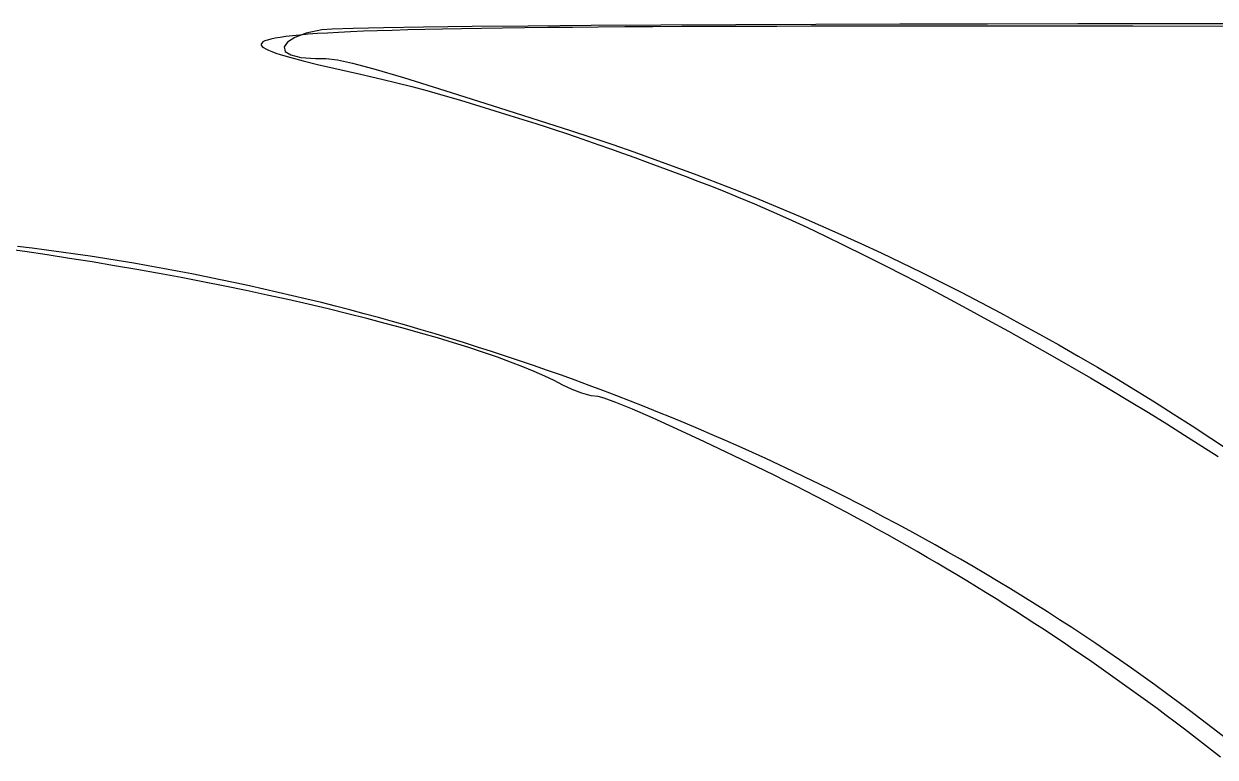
# Model space of a CAD drawing. Header units: inches. Extents: x -14 to 338, y 0 to 125.
# Drawn here: x 23.081 to 24.872, y 57.705 to 58.808 of the extents above; entities that cross this region are included whole.
import ezdxf

# ---------------------------------------------------------------- set-up
doc = ezdxf.new("R2010")
doc.units = ezdxf.units.IN
doc.layers.add('Bottom Overlay', color=54, linetype='Continuous')
doc.layers.add('Top Overlay', color=2, linetype='Continuous')

# ---------------------------------------------------------------- blocks, each defined once
blk = doc.blocks.new('IMPORTED_IMAGE_B_2')
at = {"layer": 'Bottom Overlay'}
for p, q in [((12.0408, -6.0529), (11.9049, -6.0531)), ((12.1799, -6.0528), (12.0408, -6.0529)), ((12.0408, -6.0529), (12.0408, -6.0529)), ((12.3209, -6.0527), (12.1799, -6.0528)), ((12.1799, -6.0528), (12.1799, -6.0528)), ((10.8807, -6.067), (10.8634, -6.0734)), ((10.9041, -6.0618), (10.8807, -6.067)), ((10.8807, -6.067), (10.8807, -6.067)), ((10.9196, -6.0606), (10.9041, -6.0618)), ((10.9041, -6.0618), (10.9041, -6.0618)), ((10.951, -6.0596), (10.9196, -6.0606)), ((10.9196, -6.0606), (10.9196, -6.0606)), ((10.9972, -6.0586), (10.951, -6.0596)), ((10.951, -6.0596), (10.951, -6.0596)), ((11.0572, -6.0576), (10.9972, -6.0586)), ((10.9972, -6.0586), (10.9972, -6.0586)), ((11.1299, -6.0568), (11.0572, -6.0576)), ((11.0572, -6.0576), (11.0572, -6.0576)), ((11.2143, -6.0561), (11.1299, -6.0568)), ((11.1299, -6.0568), (11.1299, -6.0568)), ((11.3092, -6.0554), (11.2143, -6.0561)), ((11.2143, -6.0561), (11.2143, -6.0561)), ((11.4136, -6.0548), (11.3092, -6.0554)), ((11.3092, -6.0554), (11.3092, -6.0554)), ((11.5264, -6.0542), (11.4136, -6.0548)), ((11.4136, -6.0548), (11.4136, -6.0548)), ((11.6466, -6.0538), (11.5264, -6.0542)), ((11.5264, -6.0542), (11.5264, -6.0542)), ((11.7731, -6.0534), (11.6466, -6.0538)), ((11.6466, -6.0538), (11.6466, -6.0538)), ((11.9049, -6.0531), (11.7731, -6.0534)), ((11.7731, -6.0534), (11.7731, -6.0534)), ((11.9049, -6.0531), (11.9049, -6.0531)), ((10.8523, -6.0805), (10.8475, -6.0876)), ((10.8475, -6.0876), (10.8475, -6.0876)), ((10.8475, -6.0876), (10.8492, -6.0942)), ((10.8634, -6.0734), (10.8523, -6.0805)), ((10.8523, -6.0805), (10.8523, -6.0805)), ((10.8634, -6.0734), (10.8634, -6.0734)), ((10.8492, -6.0942), (10.8492, -6.0942)), ((10.8492, -6.0942), (10.8575, -6.0996)), ((10.8575, -6.0996), (10.8575, -6.0996)), ((10.8575, -6.0996), (10.8725, -6.1033)), ((10.8725, -6.1033), (10.8725, -6.1033)), ((10.8725, -6.1033), (10.8944, -6.1047)), ((10.8944, -6.1047), (10.8944, -6.1047)), ((10.8944, -6.1047), (10.9103, -6.1051)), ((10.9103, -6.1051), (10.9103, -6.1051)), ((10.9103, -6.1051), (10.9277, -6.1071)), ((10.9277, -6.1071), (10.9277, -6.1071)), ((10.9277, -6.1071), (10.9504, -6.1118)), ((10.9504, -6.1118), (10.9504, -6.1118)), ((10.9504, -6.1118), (10.9823, -6.1203)), ((10.9823, -6.1203), (10.9823, -6.1203)), ((10.9823, -6.1203), (11.0271, -6.1336)), ((11.0271, -6.1336), (11.0271, -6.1336)), ((11.0271, -6.1336), (11.0888, -6.1528)), ((11.0888, -6.1528), (11.0888, -6.1528)), ((11.0888, -6.1528), (11.1711, -6.179)), ((11.1711, -6.179), (11.1711, -6.179)), ((11.1711, -6.179), (11.2779, -6.2133)), ((11.2779, -6.2133), (11.2779, -6.2133)), ((11.2779, -6.2133), (11.3098, -6.2237)), ((11.3098, -6.2237), (11.3098, -6.2237)), ((11.3098, -6.2237), (11.3416, -6.2344)), ((11.3416, -6.2344), (11.3416, -6.2344)), ((11.3416, -6.2344), (11.3733, -6.2454)), ((11.3733, -6.2454), (11.3733, -6.2454)), ((11.3733, -6.2454), (11.4049, -6.2566)), ((11.4049, -6.2566), (11.4049, -6.2566)), ((11.4049, -6.2566), (11.4364, -6.2681)), ((11.4364, -6.2681), (11.4364, -6.2681)), ((11.4364, -6.2681), (11.4678, -6.2798)), ((11.4678, -6.2798), (11.4678, -6.2798)), ((11.4678, -6.2798), (11.499, -6.2918)), ((11.499, -6.2918), (11.499, -6.2918)), ((11.499, -6.2918), (11.5302, -6.3041)), ((11.5302, -6.3041), (11.5302, -6.3041)), ((11.5302, -6.3041), (11.5612, -6.3167)), ((11.5612, -6.3167), (11.5612, -6.3167)), ((11.5612, -6.3167), (11.5922, -6.3295)), ((11.5922, -6.3295), (11.5922, -6.3295)), ((11.5922, -6.3295), (11.623, -6.3425)), ((11.623, -6.3425), (11.623, -6.3425)), ((11.623, -6.3425), (11.6536, -6.3559)), ((11.6536, -6.3559), (11.6536, -6.3559)), ((11.6536, -6.3559), (11.6842, -6.3694)), ((11.6842, -6.3694), (11.6842, -6.3694)), ((11.6842, -6.3694), (11.7146, -6.3833)), ((10.4685, -6.3901), (10.4467, -6.3874)), ((10.4904, -6.393), (10.4685, -6.3901)), ((10.4685, -6.3901), (10.4685, -6.3901)), ((10.5123, -6.396), (10.4904, -6.393)), ((10.4904, -6.393), (10.4904, -6.393)), ((11.7146, -6.3833), (11.7146, -6.3833)), ((11.7146, -6.3833), (11.745, -6.3974)), ((10.5341, -6.3991), (10.5123, -6.396)), ((10.5123, -6.396), (10.5123, -6.396)), ((10.556, -6.4024), (10.5341, -6.3991)), ((10.5341, -6.3991), (10.5341, -6.3991)), ((10.5778, -6.4058), (10.556, -6.4024)), ((10.556, -6.4024), (10.556, -6.4024)), ((10.5997, -6.4093), (10.5778, -6.4058)), ((10.5778, -6.4058), (10.5778, -6.4058)), ((10.6215, -6.4129), (10.5997, -6.4093)), ((10.5997, -6.4093), (10.5997, -6.4093)), ((11.745, -6.3974), (11.745, -6.3974)), ((11.745, -6.3974), (11.7751, -6.4117)), ((10.6433, -6.4167), (10.6215, -6.4129)), ((10.6215, -6.4129), (10.6215, -6.4129)), ((10.6651, -6.4206), (10.6433, -6.4167)), ((10.6433, -6.4167), (10.6433, -6.4167)), ((10.6868, -6.4247), (10.6651, -6.4206)), ((10.6651, -6.4206), (10.6651, -6.4206)), ((10.7086, -6.4289), (10.6868, -6.4247)), ((10.6868, -6.4247), (10.6868, -6.4247)), ((10.7303, -6.4332), (10.7086, -6.4289)), ((10.7086, -6.4289), (10.7086, -6.4289)), ((11.7751, -6.4117), (11.7751, -6.4117)), ((11.7751, -6.4117), (11.8052, -6.4264)), ((11.8052, -6.4264), (11.8052, -6.4264)), ((11.8052, -6.4264), (11.8352, -6.4412)), ((10.752, -6.4376), (10.7303, -6.4332)), ((10.7303, -6.4332), (10.7303, -6.4332)), ((10.7737, -6.4421), (10.752, -6.4376)), ((10.752, -6.4376), (10.752, -6.4376)), ((10.7954, -6.4468), (10.7737, -6.4421)), ((10.7737, -6.4421), (10.7737, -6.4421)), ((10.817, -6.4516), (10.7954, -6.4468)), ((10.7954, -6.4468), (10.7954, -6.4468)), ((11.8352, -6.4412), (11.8352, -6.4412)), ((11.8352, -6.4412), (11.865, -6.4563)), ((10.8387, -6.4566), (10.817, -6.4516)), ((10.817, -6.4516), (10.817, -6.4516)), ((10.8603, -6.4616), (10.8387, -6.4566)), ((10.8387, -6.4566), (10.8387, -6.4566)), ((10.8818, -6.4668), (10.8603, -6.4616)), ((10.8603, -6.4616), (10.8603, -6.4616)), ((11.865, -6.4563), (11.865, -6.4563)), ((11.865, -6.4563), (11.8947, -6.4717)), ((10.9034, -6.4721), (10.8818, -6.4668)), ((10.8818, -6.4668), (10.8818, -6.4668)), ((10.9249, -6.4776), (10.9034, -6.4721)), ((10.9034, -6.4721), (10.9034, -6.4721)), ((10.9464, -6.4831), (10.9249, -6.4776)), ((10.9249, -6.4776), (10.9249, -6.4776)), ((11.8947, -6.4717), (11.8947, -6.4717)), ((11.8947, -6.4717), (11.9242, -6.4873)), ((10.9678, -6.4888), (10.9464, -6.4831)), ((10.9464, -6.4831), (10.9464, -6.4831)), ((10.9892, -6.4946), (10.9678, -6.4888)), ((10.9678, -6.4888), (10.9678, -6.4888)), ((11.0106, -6.5006), (10.9892, -6.4946)), ((10.9892, -6.4946), (10.9892, -6.4946)), ((11.032, -6.5066), (11.0106, -6.5006)), ((11.0106, -6.5006), (11.0106, -6.5006)), ((11.9242, -6.4873), (11.9242, -6.4873)), ((11.9242, -6.4873), (11.9536, -6.5032)), ((11.0533, -6.5128), (11.032, -6.5066)), ((11.032, -6.5066), (11.032, -6.5066)), ((11.0746, -6.5191), (11.0533, -6.5128)), ((11.0533, -6.5128), (11.0533, -6.5128)), ((11.9536, -6.5032), (11.9536, -6.5032)), ((11.9536, -6.5032), (11.9829, -6.5194)), ((11.0958, -6.5256), (11.0746, -6.5191)), ((11.0746, -6.5191), (11.0746, -6.5191)), ((11.117, -6.5321), (11.0958, -6.5256)), ((11.0958, -6.5256), (11.0958, -6.5256)), ((11.1382, -6.5388), (11.117, -6.5321)), ((11.117, -6.5321), (11.117, -6.5321)), ((11.9829, -6.5194), (11.9829, -6.5194)), ((11.9829, -6.5194), (12.0121, -6.5357)), ((12.0121, -6.5357), (12.0121, -6.5357)), ((12.0121, -6.5357), (12.0411, -6.5524)), ((11.1593, -6.5456), (11.1382, -6.5388)), ((11.1382, -6.5388), (11.1382, -6.5388)), ((11.1804, -6.5525), (11.1593, -6.5456)), ((11.1593, -6.5456), (11.1593, -6.5456)), ((11.2015, -6.5596), (11.1804, -6.5525)), ((11.1804, -6.5525), (11.1804, -6.5525)), ((12.0411, -6.5524), (12.0411, -6.5524)), ((12.0411, -6.5524), (12.07, -6.5692)), ((11.2224, -6.5667), (11.2015, -6.5596)), ((11.2015, -6.5596), (11.2015, -6.5596)), ((11.2434, -6.574), (11.2224, -6.5667)), ((11.2224, -6.5667), (11.2224, -6.5667)), ((12.07, -6.5692), (12.07, -6.5692)), ((12.07, -6.5692), (12.0987, -6.5864)), ((11.2643, -6.5814), (11.2434, -6.574)), ((11.2434, -6.574), (11.2434, -6.574)), ((11.2852, -6.5889), (11.2643, -6.5814)), ((11.2643, -6.5814), (11.2643, -6.5814)), ((11.306, -6.5966), (11.2852, -6.5889)), ((11.2852, -6.5889), (11.2852, -6.5889)), ((12.0987, -6.5864), (12.0987, -6.5864)), ((12.0987, -6.5864), (12.1273, -6.6037)), ((11.3267, -6.6043), (11.306, -6.5966)), ((11.306, -6.5966), (11.306, -6.5966)), ((11.3474, -6.6122), (11.3267, -6.6043)), ((11.3267, -6.6043), (11.3267, -6.6043)), ((12.1273, -6.6037), (12.1273, -6.6037)), ((12.1273, -6.6037), (12.1558, -6.6214)), ((11.3681, -6.6202), (11.3474, -6.6122)), ((11.3474, -6.6122), (11.3474, -6.6122)), ((11.3887, -6.6283), (11.3681, -6.6202)), ((11.3681, -6.6202), (11.3681, -6.6202)), ((12.1558, -6.6214), (12.1558, -6.6214)), ((12.1558, -6.6214), (12.1841, -6.6392)), ((11.4092, -6.6366), (11.3887, -6.6283)), ((11.3887, -6.6283), (11.3887, -6.6283)), ((11.4297, -6.6449), (11.4092, -6.6366)), ((11.4092, -6.6366), (11.4092, -6.6366)), ((12.1841, -6.6392), (12.1841, -6.6392)), ((12.1841, -6.6392), (12.2123, -6.6573)), ((11.4502, -6.6534), (11.4297, -6.6449)), ((11.4297, -6.6449), (11.4297, -6.6449)), ((11.4705, -6.662), (11.4502, -6.6534)), ((11.4502, -6.6534), (11.4502, -6.6534)), ((12.2123, -6.6573), (12.2123, -6.6573)), ((12.2123, -6.6573), (12.2404, -6.6757)), ((11.4909, -6.6707), (11.4705, -6.662)), ((11.4705, -6.662), (11.4705, -6.662)), ((11.5111, -6.6795), (11.4909, -6.6707)), ((11.4909, -6.6707), (11.4909, -6.6707)), ((11.5313, -6.6885), (11.5111, -6.6795)), ((11.5111, -6.6795), (11.5111, -6.6795)), ((12.2404, -6.6757), (12.2404, -6.6757)), ((12.2404, -6.6757), (12.2683, -6.6943)), ((11.5515, -6.6975), (11.5313, -6.6885)), ((11.5313, -6.6885), (11.5313, -6.6885)), ((11.5715, -6.7067), (11.5515, -6.6975)), ((11.5515, -6.6975), (11.5515, -6.6975)), ((11.5915, -6.716), (11.5715, -6.7067)), ((11.5715, -6.7067), (11.5715, -6.7067)), ((11.6115, -6.7254), (11.5915, -6.716)), ((11.5915, -6.716), (11.5915, -6.716)), ((11.6313, -6.7349), (11.6115, -6.7254)), ((11.6115, -6.7254), (11.6115, -6.7254)), ((11.6512, -6.7446), (11.6313, -6.7349)), ((11.6313, -6.7349), (11.6313, -6.7349)), ((11.6709, -6.7543), (11.6512, -6.7446)), ((11.6512, -6.7446), (11.6512, -6.7446)), ((11.6906, -6.7642), (11.6709, -6.7543)), ((11.6709, -6.7543), (11.6709, -6.7543)), ((11.7102, -6.7742), (11.6906, -6.7642)), ((11.6906, -6.7642), (11.6906, -6.7642)), ((11.7297, -6.7843), (11.7102, -6.7742)), ((11.7102, -6.7742), (11.7102, -6.7742)), ((11.7491, -6.7945), (11.7297, -6.7843)), ((11.7297, -6.7843), (11.7297, -6.7843)), ((11.7685, -6.8048), (11.7491, -6.7945)), ((11.7491, -6.7945), (11.7491, -6.7945)), ((11.7878, -6.8152), (11.7685, -6.8048)), ((11.7685, -6.8048), (11.7685, -6.8048)), ((11.807, -6.8257), (11.7878, -6.8152)), ((11.7878, -6.8152), (11.7878, -6.8152)), ((11.8262, -6.8364), (11.807, -6.8257)), ((11.807, -6.8257), (11.807, -6.8257)), ((11.8453, -6.8472), (11.8262, -6.8364)), ((11.8262, -6.8364), (11.8262, -6.8364)), ((11.8642, -6.858), (11.8453, -6.8472)), ((11.8453, -6.8472), (11.8453, -6.8472)), ((11.8832, -6.869), (11.8642, -6.858)), ((11.8642, -6.858), (11.8642, -6.858)), ((11.902, -6.8801), (11.8832, -6.869)), ((11.8832, -6.869), (11.8832, -6.869)), ((11.9207, -6.8913), (11.902, -6.8801)), ((11.902, -6.8801), (11.902, -6.8801)), ((11.9394, -6.9027), (11.9207, -6.8913)), ((11.9207, -6.8913), (11.9207, -6.8913)), ((11.9579, -6.9141), (11.9394, -6.9027)), ((11.9394, -6.9027), (11.9394, -6.9027)), ((11.9764, -6.9256), (11.9579, -6.9141)), ((11.9579, -6.9141), (11.9579, -6.9141)), ((11.9948, -6.9373), (11.9764, -6.9256)), ((11.9764, -6.9256), (11.9764, -6.9256)), ((12.0131, -6.949), (11.9948, -6.9373)), ((11.9948, -6.9373), (11.9948, -6.9373)), ((12.0314, -6.9609), (12.0131, -6.949)), ((12.0131, -6.949), (12.0131, -6.949)), ((12.0495, -6.9729), (12.0314, -6.9609)), ((12.0314, -6.9609), (12.0314, -6.9609)), ((12.0675, -6.9849), (12.0495, -6.9729)), ((12.0495, -6.9729), (12.0495, -6.9729)), ((12.0855, -6.9971), (12.0675, -6.9849)), ((12.0675, -6.9849), (12.0675, -6.9849)), ((12.1033, -7.0094), (12.0855, -6.9971)), ((12.0855, -6.9971), (12.0855, -6.9971)), ((12.121, -7.0218), (12.1033, -7.0094)), ((12.1033, -7.0094), (12.1033, -7.0094)), ((12.1387, -7.0343), (12.121, -7.0218)), ((12.121, -7.0218), (12.121, -7.0218)), ((12.1563, -7.047), (12.1387, -7.0343)), ((12.1387, -7.0343), (12.1387, -7.0343)), ((12.1737, -7.0597), (12.1563, -7.047)), ((12.1563, -7.047), (12.1563, -7.047)), ((12.1911, -7.0725), (12.1737, -7.0597)), ((12.1737, -7.0597), (12.1737, -7.0597)), ((12.2083, -7.0854), (12.1911, -7.0725)), ((12.1911, -7.0725), (12.1911, -7.0725)), ((12.2255, -7.0985), (12.2083, -7.0854)), ((12.2083, -7.0854), (12.2083, -7.0854)), ((12.2425, -7.1116), (12.2255, -7.0985)), ((12.2255, -7.0985), (12.2255, -7.0985)), ((12.2703, -7.1332), (12.2425, -7.1116)), ((12.2425, -7.1116), (12.2425, -7.1116))]:
    blk.add_line(p, q, dxfattribs=at)
blk = doc.blocks.new('IMPORTED_IMAGE_B_3')
at = {"layer": 'Top Overlay'}
for p, q in [((10.8601, -6.0707), (10.8502, -6.0719)), ((10.8713, -6.0696), (10.8601, -6.0707)), ((10.8601, -6.0707), (10.8601, -6.0707)), ((10.8838, -6.0685), (10.8713, -6.0696)), ((10.8713, -6.0696), (10.8713, -6.0696)), ((10.8977, -6.0675), (10.8838, -6.0685)), ((10.8838, -6.0685), (10.8838, -6.0685)), ((10.9128, -6.0666), (10.8977, -6.0675)), ((10.8977, -6.0675), (10.8977, -6.0675)), ((10.9293, -6.0657), (10.9128, -6.0666)), ((10.9128, -6.0666), (10.9128, -6.0666)), ((10.9473, -6.0648), (10.9293, -6.0657)), ((10.9293, -6.0657), (10.9293, -6.0657)), ((10.9666, -6.064), (10.9473, -6.0648)), ((10.9473, -6.0648), (10.9473, -6.0648)), ((10.9874, -6.0633), (10.9666, -6.064)), ((10.9666, -6.064), (10.9666, -6.064)), ((11.0097, -6.0626), (10.9874, -6.0633)), ((10.9874, -6.0633), (10.9874, -6.0633)), ((11.0335, -6.0619), (11.0097, -6.0626)), ((11.0097, -6.0626), (11.0097, -6.0626)), ((11.0588, -6.0613), (11.0335, -6.0619)), ((11.0335, -6.0619), (11.0335, -6.0619)), ((11.0856, -6.0607), (11.0588, -6.0613)), ((11.0588, -6.0613), (11.0588, -6.0613)), ((11.114, -6.0602), (11.0856, -6.0607)), ((11.0856, -6.0607), (11.0856, -6.0607)), ((11.1441, -6.0597), (11.114, -6.0602)), ((11.114, -6.0602), (11.114, -6.0602)), ((11.1758, -6.0592), (11.1441, -6.0597)), ((11.1441, -6.0597), (11.1441, -6.0597)), ((11.2091, -6.0588), (11.1758, -6.0592)), ((11.1758, -6.0592), (11.1758, -6.0592)), ((11.2441, -6.0584), (11.2091, -6.0588)), ((11.2091, -6.0588), (11.2091, -6.0588)), ((11.2808, -6.0581), (11.2441, -6.0584)), ((11.2441, -6.0584), (11.2441, -6.0584)), ((11.3193, -6.0578), (11.2808, -6.0581)), ((11.2808, -6.0581), (11.2808, -6.0581)), ((11.3595, -6.0575), (11.3193, -6.0578)), ((11.3193, -6.0578), (11.3193, -6.0578)), ((11.4016, -6.0573), (11.3595, -6.0575)), ((11.3595, -6.0575), (11.3595, -6.0575)), ((11.4454, -6.057), (11.4016, -6.0573)), ((11.4016, -6.0573), (11.4016, -6.0573)), ((11.4911, -6.0569), (11.4454, -6.057)), ((11.4454, -6.057), (11.4454, -6.057)), ((11.5387, -6.0567), (11.4911, -6.0569)), ((11.4911, -6.0569), (11.4911, -6.0569)), ((11.5881, -6.0566), (11.5387, -6.0567)), ((11.5387, -6.0567), (11.5387, -6.0567)), ((11.6395, -6.0565), (11.5881, -6.0566)), ((11.5881, -6.0566), (11.5881, -6.0566)), ((11.6928, -6.0564), (11.6395, -6.0565)), ((11.6395, -6.0565), (11.6395, -6.0565)), ((11.7481, -6.0563), (11.6928, -6.0564)), ((11.6928, -6.0564), (11.6928, -6.0564)), ((11.8054, -6.0563), (11.7481, -6.0563)), ((11.7481, -6.0563), (11.7481, -6.0563)), ((11.8648, -6.0563), (11.8054, -6.0563)), ((11.8054, -6.0563), (11.8054, -6.0563)), ((11.9897, -6.0563), (11.8648, -6.0563)), ((11.8648, -6.0563), (11.8648, -6.0563)), ((12.123, -6.0564), (11.9897, -6.0563)), ((11.9897, -6.0563), (11.9897, -6.0563)), ((12.2649, -6.0566), (12.123, -6.0564)), ((12.123, -6.0564), (12.123, -6.0564)), ((10.8138, -6.0816), (10.813, -6.0833)), ((10.813, -6.0833), (10.813, -6.0833)), ((10.813, -6.0833), (10.8132, -6.085)), ((10.8132, -6.085), (10.8132, -6.085)), ((10.8132, -6.085), (10.8145, -6.0868)), ((10.8156, -6.08), (10.8138, -6.0816)), ((10.8138, -6.0816), (10.8138, -6.0816)), ((10.8145, -6.0868), (10.8145, -6.0868)), ((10.8145, -6.0868), (10.8167, -6.0886)), ((10.8185, -6.0785), (10.8156, -6.08)), ((10.8156, -6.08), (10.8156, -6.08)), ((10.8167, -6.0886), (10.8167, -6.0886)), ((10.8167, -6.0886), (10.8199, -6.0905)), ((10.8225, -6.0771), (10.8185, -6.0785)), ((10.8185, -6.0785), (10.8185, -6.0785)), ((10.8277, -6.0757), (10.8225, -6.0771)), ((10.8225, -6.0771), (10.8225, -6.0771)), ((10.834, -6.0743), (10.8277, -6.0757)), ((10.8277, -6.0757), (10.8277, -6.0757)), ((10.8415, -6.0731), (10.834, -6.0743)), ((10.834, -6.0743), (10.834, -6.0743)), ((10.8502, -6.0719), (10.8415, -6.0731)), ((10.8415, -6.0731), (10.8415, -6.0731)), ((10.8502, -6.0719), (10.8502, -6.0719)), ((10.8199, -6.0905), (10.8199, -6.0905)), ((10.8199, -6.0905), (10.8239, -6.0925)), ((10.8239, -6.0925), (10.8239, -6.0925)), ((10.8239, -6.0925), (10.8289, -6.0946)), ((10.8289, -6.0946), (10.8289, -6.0946)), ((10.8289, -6.0946), (10.8348, -6.0967)), ((10.8348, -6.0967), (10.8348, -6.0967)), ((10.8348, -6.0967), (10.8415, -6.0989)), ((10.8415, -6.0989), (10.8415, -6.0989)), ((10.8415, -6.0989), (10.8573, -6.1035)), ((10.8573, -6.1035), (10.8573, -6.1035)), ((10.8573, -6.1035), (10.8761, -6.1085)), ((10.8761, -6.1085), (10.8761, -6.1085)), ((10.8761, -6.1085), (10.8978, -6.1137)), ((10.8978, -6.1137), (10.8978, -6.1137)), ((10.8978, -6.1137), (10.9221, -6.1193)), ((10.9221, -6.1193), (10.9221, -6.1193)), ((10.9221, -6.1193), (10.9621, -6.1283)), ((10.9621, -6.1283), (10.9621, -6.1283)), ((10.9621, -6.1283), (10.9944, -6.1358)), ((10.9944, -6.1358), (10.9944, -6.1358)), ((10.9944, -6.1358), (11.0171, -6.1413)), ((11.0171, -6.1413), (11.0171, -6.1413)), ((11.0171, -6.1413), (11.0394, -6.1471)), ((11.0394, -6.1471), (11.0394, -6.1471)), ((11.0394, -6.1471), (11.0622, -6.1532)), ((11.0622, -6.1532), (11.0622, -6.1532)), ((11.0622, -6.1532), (11.0862, -6.1601)), ((11.0862, -6.1601), (11.0862, -6.1601)), ((11.0862, -6.1601), (11.1124, -6.1677)), ((11.1124, -6.1677), (11.1124, -6.1677)), ((11.1124, -6.1677), (11.1416, -6.1766)), ((11.1416, -6.1766), (11.1416, -6.1766)), ((11.1416, -6.1766), (11.1865, -6.1904)), ((11.1865, -6.1904), (11.1865, -6.1904)), ((11.1865, -6.1904), (11.2259, -6.2028)), ((11.2259, -6.2028), (11.2259, -6.2028)), ((11.2259, -6.2028), (11.24, -6.2073)), ((11.24, -6.2073), (11.24, -6.2073)), ((11.24, -6.2073), (11.2549, -6.2121)), ((11.2549, -6.2121), (11.2549, -6.2121)), ((11.2549, -6.2121), (11.2705, -6.2173)), ((11.2705, -6.2173), (11.2705, -6.2173)), ((11.2705, -6.2173), (11.2867, -6.2227)), ((11.2867, -6.2227), (11.2867, -6.2227)), ((11.2867, -6.2227), (11.3034, -6.2285)), ((11.3034, -6.2285), (11.3034, -6.2285)), ((11.3034, -6.2285), (11.3206, -6.2345)), ((11.3206, -6.2345), (11.3206, -6.2345)), ((11.3206, -6.2345), (11.3383, -6.2407)), ((11.3383, -6.2407), (11.3383, -6.2407)), ((11.3383, -6.2407), (11.3563, -6.2472)), ((11.3563, -6.2472), (11.3563, -6.2472)), ((11.3563, -6.2472), (11.3747, -6.2538)), ((11.3747, -6.2538), (11.3747, -6.2538)), ((11.3747, -6.2538), (11.3933, -6.2606)), ((11.3933, -6.2606), (11.3933, -6.2606)), ((11.3933, -6.2606), (11.4122, -6.2676)), ((11.4122, -6.2676), (11.4122, -6.2676)), ((11.4122, -6.2676), (11.4312, -6.2747)), ((11.4312, -6.2747), (11.4312, -6.2747)), ((11.4312, -6.2747), (11.4503, -6.2819)), ((11.4503, -6.2819), (11.4503, -6.2819)), ((11.4503, -6.2819), (11.4694, -6.2892)), ((11.4694, -6.2892), (11.4694, -6.2892)), ((11.4694, -6.2892), (11.4884, -6.2966)), ((11.4884, -6.2966), (11.4884, -6.2966)), ((11.4884, -6.2966), (11.5074, -6.304)), ((11.5074, -6.304), (11.5074, -6.304)), ((11.5074, -6.304), (11.5302, -6.3132)), ((11.5302, -6.3132), (11.5302, -6.3132)), ((11.5302, -6.3132), (11.5543, -6.3233)), ((11.5543, -6.3233), (11.5543, -6.3233)), ((11.5543, -6.3233), (11.5795, -6.3343)), ((11.5795, -6.3343), (11.5795, -6.3343)), ((11.5795, -6.3343), (11.6058, -6.3461)), ((11.6058, -6.3461), (11.6058, -6.3461)), ((11.6058, -6.3461), (11.633, -6.3587)), ((11.633, -6.3587), (11.633, -6.3587)), ((11.633, -6.3587), (11.6611, -6.3721)), ((11.6611, -6.3721), (11.6611, -6.3721)), ((11.6611, -6.3721), (11.6899, -6.3861)), ((10.4575, -6.3954), (10.4238, -6.3907)), ((11.6899, -6.3861), (11.6899, -6.3861)), ((11.6899, -6.3861), (11.7195, -6.4006)), ((10.4912, -6.4003), (10.4575, -6.3954)), ((10.4575, -6.3954), (10.4575, -6.3954)), ((10.525, -6.4055), (10.4912, -6.4003)), ((10.4912, -6.4003), (10.4912, -6.4003)), ((10.5588, -6.4109), (10.525, -6.4055)), ((10.525, -6.4055), (10.525, -6.4055)), ((10.5925, -6.4165), (10.5588, -6.4109)), ((10.5588, -6.4109), (10.5588, -6.4109)), ((11.7195, -6.4006), (11.7195, -6.4006)), ((11.7195, -6.4006), (11.7495, -6.4158)), ((10.6261, -6.4223), (10.5925, -6.4165)), ((10.5925, -6.4165), (10.5925, -6.4165)), ((10.6595, -6.4283), (10.6261, -6.4223)), ((10.6261, -6.4223), (10.6261, -6.4223)), ((10.6927, -6.4345), (10.6595, -6.4283)), ((10.6595, -6.4283), (10.6595, -6.4283)), ((11.7495, -6.4158), (11.7495, -6.4158)), ((11.7495, -6.4158), (11.7801, -6.4314)), ((10.7255, -6.4408), (10.6927, -6.4345)), ((10.6927, -6.4345), (10.6927, -6.4345)), ((10.7581, -6.4473), (10.7255, -6.4408)), ((10.7255, -6.4408), (10.7255, -6.4408)), ((11.7801, -6.4314), (11.7801, -6.4314)), ((11.7801, -6.4314), (11.811, -6.4475)), ((10.7902, -6.4539), (10.7581, -6.4473)), ((10.7581, -6.4473), (10.7581, -6.4473)), ((10.8219, -6.4607), (10.7902, -6.4539)), ((10.7902, -6.4539), (10.7902, -6.4539)), ((10.8531, -6.4676), (10.8219, -6.4607)), ((10.8219, -6.4607), (10.8219, -6.4607)), ((11.811, -6.4475), (11.811, -6.4475)), ((11.811, -6.4475), (11.8421, -6.4639)), ((11.8421, -6.4639), (11.8421, -6.4639)), ((11.8421, -6.4639), (11.8735, -6.4807)), ((10.8837, -6.4745), (10.8531, -6.4676)), ((10.8531, -6.4676), (10.8531, -6.4676)), ((10.9137, -6.4816), (10.8837, -6.4745)), ((10.8837, -6.4745), (10.8837, -6.4745)), ((10.943, -6.4887), (10.9137, -6.4816)), ((10.9137, -6.4816), (10.9137, -6.4816)), ((11.8735, -6.4807), (11.8735, -6.4807)), ((11.8735, -6.4807), (11.9049, -6.4978)), ((10.9716, -6.4959), (10.943, -6.4887)), ((10.943, -6.4887), (10.943, -6.4887)), ((10.9995, -6.5032), (10.9716, -6.4959)), ((10.9716, -6.4959), (10.9716, -6.4959)), ((11.9049, -6.4978), (11.9049, -6.4978)), ((11.9049, -6.4978), (11.9363, -6.5151)), ((11.0265, -6.5105), (10.9995, -6.5032)), ((10.9995, -6.5032), (10.9995, -6.5032)), ((11.0526, -6.5178), (11.0265, -6.5105)), ((11.0265, -6.5105), (11.0265, -6.5105)), ((11.0779, -6.5251), (11.0526, -6.5178)), ((11.0526, -6.5178), (11.0526, -6.5178)), ((11.9363, -6.5151), (11.9363, -6.5151)), ((11.9363, -6.5151), (11.9675, -6.5325)), ((11.1021, -6.5324), (11.0779, -6.5251)), ((11.0779, -6.5251), (11.0779, -6.5251)), ((11.1252, -6.5397), (11.1021, -6.5324)), ((11.1021, -6.5324), (11.1021, -6.5324)), ((11.9675, -6.5325), (11.9675, -6.5325)), ((11.9675, -6.5325), (11.9985, -6.5501)), ((11.1473, -6.547), (11.1252, -6.5397)), ((11.1252, -6.5397), (11.1252, -6.5397)), ((11.1682, -6.5542), (11.1473, -6.547)), ((11.1473, -6.547), (11.1473, -6.547)), ((11.1879, -6.5614), (11.1682, -6.5542)), ((11.1682, -6.5542), (11.1682, -6.5542)), ((11.9985, -6.5501), (11.9985, -6.5501)), ((11.9985, -6.5501), (12.0292, -6.5677)), ((11.2064, -6.5685), (11.1879, -6.5614)), ((11.1879, -6.5614), (11.1879, -6.5614)), ((11.2235, -6.5755), (11.2064, -6.5685)), ((11.2064, -6.5685), (11.2064, -6.5685)), ((12.0292, -6.5677), (12.0292, -6.5677)), ((12.0292, -6.5677), (12.0595, -6.5853)), ((11.2393, -6.5825), (11.2235, -6.5755)), ((11.2235, -6.5755), (11.2235, -6.5755)), ((11.2536, -6.5893), (11.2393, -6.5825)), ((11.2393, -6.5825), (11.2393, -6.5825)), ((11.2665, -6.596), (11.2536, -6.5893)), ((11.2536, -6.5893), (11.2536, -6.5893)), ((12.0595, -6.5853), (12.0595, -6.5853)), ((12.0595, -6.5853), (12.0893, -6.6028)), ((11.2805, -6.6027), (11.2665, -6.596)), ((11.2665, -6.596), (11.2665, -6.596)), ((11.2951, -6.6082), (11.2805, -6.6027)), ((11.2805, -6.6027), (11.2805, -6.6027)), ((12.0893, -6.6028), (12.0893, -6.6028)), ((12.0893, -6.6028), (12.1184, -6.6202)), ((11.3088, -6.612), (11.2951, -6.6082)), ((11.2951, -6.6082), (11.2951, -6.6082)), ((11.3197, -6.6133), (11.3088, -6.612)), ((11.3088, -6.612), (11.3088, -6.612)), ((11.3287, -6.6156), (11.3197, -6.6133)), ((11.3197, -6.6133), (11.3197, -6.6133)), ((11.3461, -6.6221), (11.3287, -6.6156)), ((11.3287, -6.6156), (11.3287, -6.6156)), ((11.3709, -6.6324), (11.3461, -6.6221)), ((11.3461, -6.6221), (11.3461, -6.6221)), ((12.1184, -6.6202), (12.1184, -6.6202)), ((12.1184, -6.6202), (12.1468, -6.6375)), ((11.4021, -6.646), (11.3709, -6.6324)), ((11.3709, -6.6324), (11.3709, -6.6324)), ((12.1468, -6.6375), (12.1468, -6.6375)), ((12.1468, -6.6375), (12.1745, -6.6545)), ((11.4385, -6.6625), (11.4021, -6.646)), ((11.4021, -6.646), (11.4021, -6.646)), ((12.1745, -6.6545), (12.1745, -6.6545)), ((12.1745, -6.6545), (12.2011, -6.6713)), ((11.4793, -6.6814), (11.4385, -6.6625)), ((11.4385, -6.6625), (11.4385, -6.6625)), ((12.2011, -6.6713), (12.2011, -6.6713)), ((12.2011, -6.6713), (12.2268, -6.6877)), ((11.5234, -6.7023), (11.4793, -6.6814)), ((11.4793, -6.6814), (11.4793, -6.6814)), ((12.2268, -6.6877), (12.2268, -6.6877)), ((12.2268, -6.6877), (12.2514, -6.7037)), ((11.5697, -6.7247), (11.5234, -6.7023)), ((11.5234, -6.7023), (11.5234, -6.7023)), ((11.5853, -6.7323), (11.5697, -6.7247)), ((11.5697, -6.7247), (11.5697, -6.7247)), ((11.6008, -6.74), (11.5853, -6.7323)), ((11.5853, -6.7323), (11.5853, -6.7323)), ((11.6164, -6.7478), (11.6008, -6.74)), ((11.6008, -6.74), (11.6008, -6.74)), ((11.6318, -6.7557), (11.6164, -6.7478)), ((11.6164, -6.7478), (11.6164, -6.7478)), ((11.6473, -6.7636), (11.6318, -6.7557)), ((11.6318, -6.7557), (11.6318, -6.7557)), ((11.6626, -6.7716), (11.6473, -6.7636)), ((11.6473, -6.7636), (11.6473, -6.7636)), ((11.678, -6.7796), (11.6626, -6.7716)), ((11.6626, -6.7716), (11.6626, -6.7716)), ((11.6933, -6.7878), (11.678, -6.7796)), ((11.678, -6.7796), (11.678, -6.7796)), ((11.7086, -6.796), (11.6933, -6.7878)), ((11.6933, -6.7878), (11.6933, -6.7878)), ((11.7238, -6.8042), (11.7086, -6.796)), ((11.7086, -6.796), (11.7086, -6.796)), ((11.7389, -6.8126), (11.7238, -6.8042)), ((11.7238, -6.8042), (11.7238, -6.8042)), ((11.7541, -6.821), (11.7389, -6.8126)), ((11.7389, -6.8126), (11.7389, -6.8126)), ((11.7692, -6.8294), (11.7541, -6.821)), ((11.7541, -6.821), (11.7541, -6.821)), ((11.7842, -6.838), (11.7692, -6.8294)), ((11.7692, -6.8294), (11.7692, -6.8294)), ((11.7992, -6.8466), (11.7842, -6.838)), ((11.7842, -6.838), (11.7842, -6.838)), ((11.8142, -6.8552), (11.7992, -6.8466)), ((11.7992, -6.8466), (11.7992, -6.8466)), ((11.8291, -6.864), (11.8142, -6.8552)), ((11.8142, -6.8552), (11.8142, -6.8552)), ((11.844, -6.8727), (11.8291, -6.864)), ((11.8291, -6.864), (11.8291, -6.864)), ((11.8588, -6.8816), (11.844, -6.8727)), ((11.844, -6.8727), (11.844, -6.8727)), ((11.8736, -6.8905), (11.8588, -6.8816)), ((11.8588, -6.8816), (11.8588, -6.8816)), ((11.8883, -6.8995), (11.8736, -6.8905)), ((11.8736, -6.8905), (11.8736, -6.8905)), ((11.903, -6.9086), (11.8883, -6.8995)), ((11.8883, -6.8995), (11.8883, -6.8995)), ((11.9177, -6.9177), (11.903, -6.9086)), ((11.903, -6.9086), (11.903, -6.9086)), ((11.9323, -6.9269), (11.9177, -6.9177)), ((11.9177, -6.9177), (11.9177, -6.9177)), ((11.9468, -6.9362), (11.9323, -6.9269)), ((11.9323, -6.9269), (11.9323, -6.9269)), ((11.9614, -6.9455), (11.9468, -6.9362)), ((11.9468, -6.9362), (11.9468, -6.9362)), ((11.9758, -6.9549), (11.9614, -6.9455)), ((11.9614, -6.9455), (11.9614, -6.9455)), ((11.9902, -6.9643), (11.9758, -6.9549)), ((11.9758, -6.9549), (11.9758, -6.9549)), ((12.0046, -6.9738), (11.9902, -6.9643)), ((11.9902, -6.9643), (11.9902, -6.9643)), ((12.0189, -6.9834), (12.0046, -6.9738)), ((12.0046, -6.9738), (12.0046, -6.9738)), ((12.0332, -6.993), (12.0189, -6.9834)), ((12.0189, -6.9834), (12.0189, -6.9834)), ((12.0474, -7.0027), (12.0332, -6.993)), ((12.0332, -6.993), (12.0332, -6.993)), ((12.0616, -7.0125), (12.0474, -7.0027)), ((12.0474, -7.0027), (12.0474, -7.0027)), ((12.0758, -7.0223), (12.0616, -7.0125)), ((12.0616, -7.0125), (12.0616, -7.0125)), ((12.0899, -7.0322), (12.0758, -7.0223)), ((12.0758, -7.0223), (12.0758, -7.0223)), ((12.1039, -7.0422), (12.0899, -7.0322)), ((12.0899, -7.0322), (12.0899, -7.0322)), ((12.1179, -7.0522), (12.1039, -7.0422)), ((12.1039, -7.0422), (12.1039, -7.0422)), ((12.1318, -7.0622), (12.1179, -7.0522)), ((12.1179, -7.0522), (12.1179, -7.0522)), ((12.1457, -7.0724), (12.1318, -7.0622)), ((12.1318, -7.0622), (12.1318, -7.0622)), ((12.1596, -7.0826), (12.1457, -7.0724)), ((12.1457, -7.0724), (12.1457, -7.0724)), ((12.1734, -7.0928), (12.1596, -7.0826)), ((12.1596, -7.0826), (12.1596, -7.0826)), ((12.1871, -7.1032), (12.1734, -7.0928)), ((12.1734, -7.0928), (12.1734, -7.0928)), ((12.2008, -7.1135), (12.1871, -7.1032)), ((12.1871, -7.1032), (12.1871, -7.1032)), ((12.2145, -7.124), (12.2008, -7.1135)), ((12.2008, -7.1135), (12.2008, -7.1135)), ((12.2281, -7.1345), (12.2145, -7.124)), ((12.2145, -7.124), (12.2145, -7.124)), ((12.2416, -7.145), (12.2281, -7.1345)), ((12.2281, -7.1345), (12.2281, -7.1345)), ((12.2551, -7.1557), (12.2416, -7.145)), ((12.2416, -7.145), (12.2416, -7.145))]:
    blk.add_line(p, q, dxfattribs=at)

msp = doc.modelspace()

# ---------------------------------------------------------------- block references
for name in ['IMPORTED_IMAGE_B_2', 'IMPORTED_IMAGE_B_3']:
    msp.add_blockref(name, (12.6249, 64.8609))

doc.saveas('drawing.dxf')
